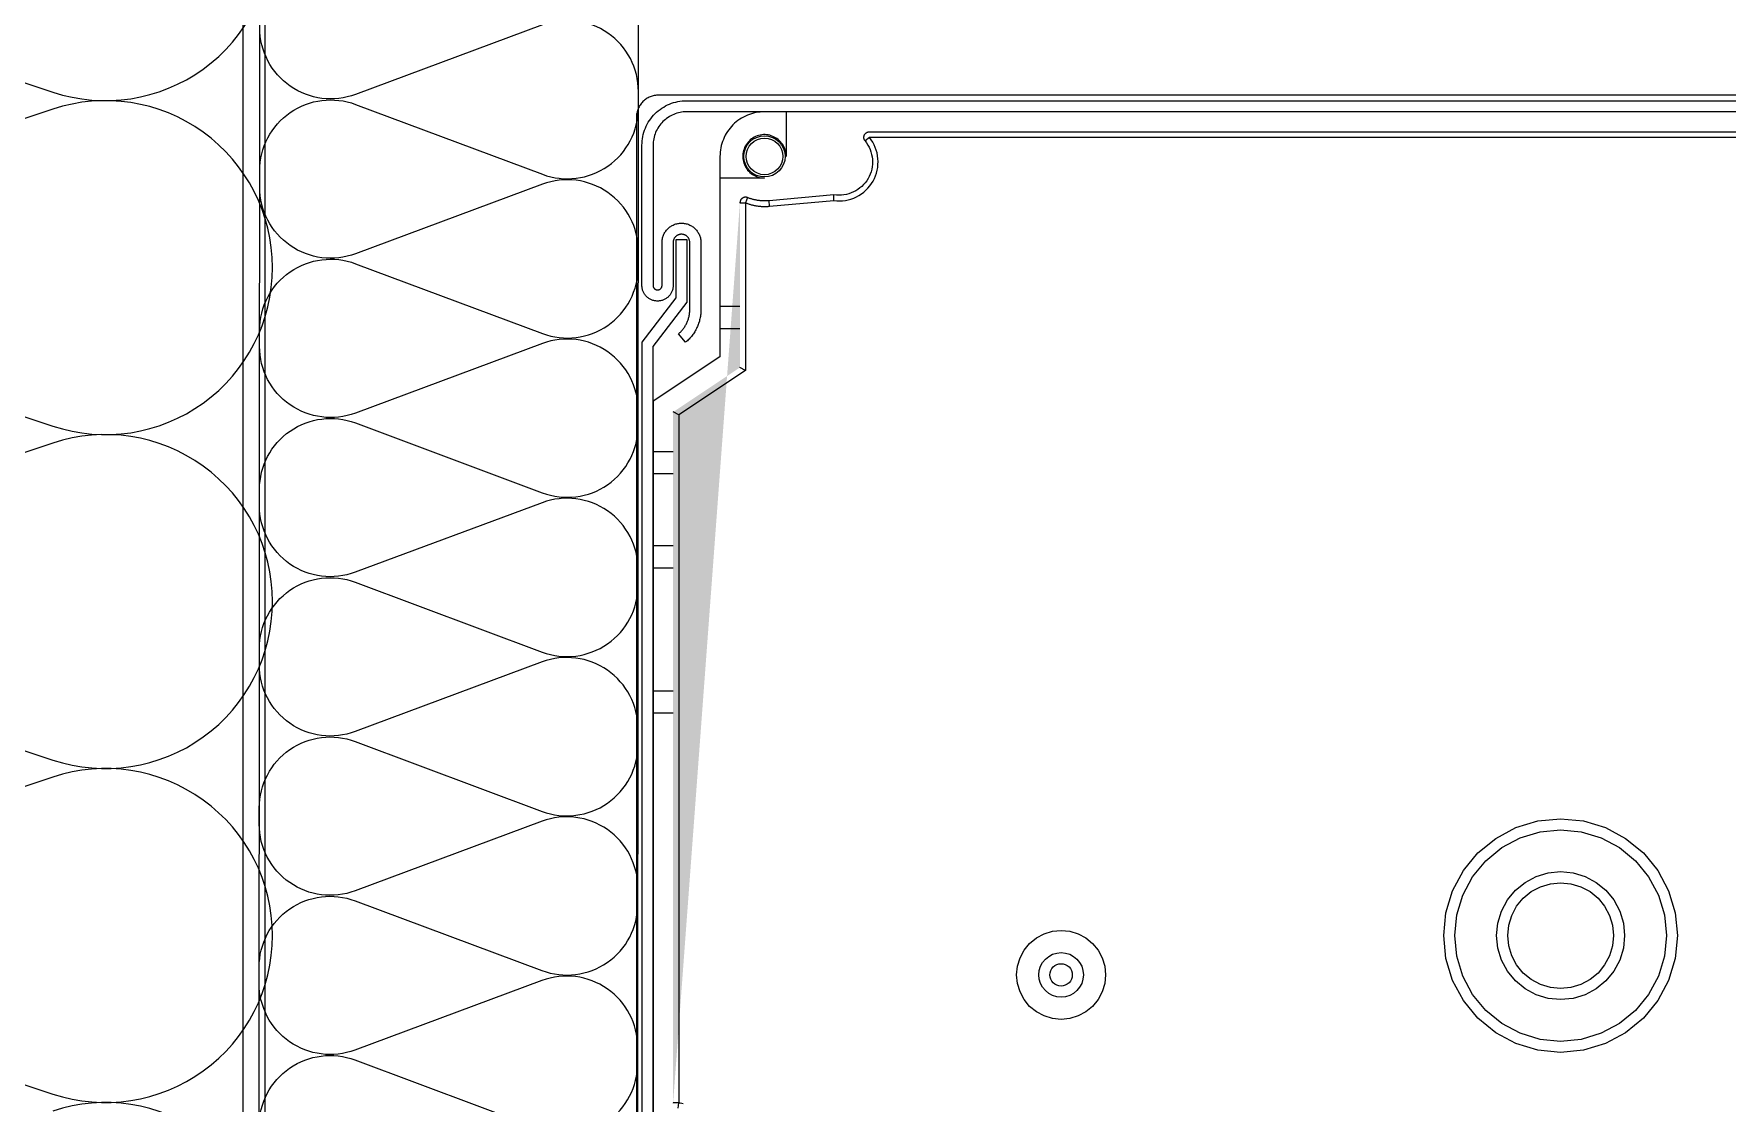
# Model space of a CAD drawing. Header units: metres. Extents: x 1838950 to 1842843, y 5171318 to 5174224.
# Drawn here: x 1841202.2746 to 1841202.4266, y 5171404.817 to 5171404.913 of the extents above; entities that cross this region are included whole.
import ezdxf

# ---------------------------------------------------------------- set-up
doc = ezdxf.new("R2010")
doc.units = ezdxf.units.M
doc.header["$LTSCALE"] = 0.0254
doc.header["$PDMODE"] = 1
doc.header["$PDSIZE"] = -2
doc.layers.get('0').update_dxf_attribs({"lineweight": 18})
doc.layers.get('DEFPOINTS').update_dxf_attribs({"lineweight": 18})
doc.layers.add('00 CHAZAL Coupe A.5', color=7, linetype='Continuous', lineweight=18)
doc.layers.add('00 CHAZAL INVISIBLE ARCHI', color=7, linetype='Continuous', lineweight=5)
doc.styles.add('Arial', font='arial.ttf')
doc.dimstyles.new('IS', dxfattribs={"dimtxt": 302.065972, "dimasz": 9.92187e-05, "dimexe": 2e-07, "dimexo": 1e-06, "dimgap": 3e-07, "dimtad": 1, "dimzin": 3, "dimtxsty": 'Arial', "dimblk": 'DOT', "dimblk1": 'DOT', "dimblk2": 'DOT', "dimcen": 0, "dimdle": 1e-06, "dimazin": 0, "dimtfac": 1, "dimtix": 1, "dimtmove": 0, "dimatfit": 0, "dimldrblk": 'DOT', "dimfxl": 1e-06, "dimfxlon": 1, "dimfrac": 2, "dimtolj": 1, "dimtzin": 3, "dimarcsym": 0})

# ---------------------------------------------------------------- blocks, each defined once
blk = doc.blocks.new('Groupe-1778-1')
at = {"layer": '00 CHAZAL Coupe A.5', "color": 7, "linetype": 'Continuous', "lineweight": 5}
for p, q in [((1841202.34063, 5171404.89755), (1841202.34059, 5171404.89805)), ((1841202.33798, 5171404.88853), (1841202.33618, 5171404.88853)), ((1841202.33798, 5171404.88653), (1841202.33618, 5171404.88653)), ((1841202.33848, 5171404.8828), (1841202.33798, 5171404.88307)), ((1841202.33248, 5171404.8788), (1841202.33198, 5171404.87907)), ((1841202.33018, 5171404.87553), (1841202.33198, 5171404.87553)), ((1841202.33018, 5171404.87353), (1841202.33198, 5171404.87353)), ((1841202.33198, 5171404.86703), (1841202.33018, 5171404.86703)), ((1841202.33198, 5171404.86503), (1841202.33018, 5171404.86503)), ((1841202.33018, 5171404.85403), (1841202.33198, 5171404.85403)), ((1841202.33018, 5171404.85203), (1841202.33198, 5171404.85203))]:
    blk.add_line(p, q, dxfattribs=at)
at = {"layer": '00 CHAZAL Coupe A.5', "color": 7, "linetype": 'Continuous', "lineweight": 5, "flags": 128}
for points in [[(1841202.29533, 5171404.74403), (1841202.29533, 5171405.00153), (1841202.29333, 5171405.00153), (1841202.29333, 5171404.74403)], [(1841202.49268, 5171404.90753), (1841202.33068, 5171404.90753), (1841202.33058, 5171404.90753), (1841202.33049, 5171404.90752), (1841202.33039, 5171404.90751), (1841202.33029, 5171404.90749), (1841202.3302, 5171404.90747), (1841202.3301, 5171404.90745), (1841202.33001, 5171404.90742), (1841202.32992, 5171404.90738), (1841202.32983, 5171404.90734), (1841202.32974, 5171404.9073), (1841202.32965, 5171404.90725), (1841202.32957, 5171404.90719), (1841202.32949, 5171404.90714), (1841202.32941, 5171404.90708), (1841202.32934, 5171404.90701), (1841202.32927, 5171404.90695), (1841202.3292, 5171404.90688), (1841202.32914, 5171404.9068), (1841202.32908, 5171404.90672), (1841202.32902, 5171404.90664), (1841202.32897, 5171404.90656), (1841202.32892, 5171404.90647), (1841202.32887, 5171404.90639), (1841202.32883, 5171404.9063), (1841202.3288, 5171404.90621), (1841202.32877, 5171404.90611), (1841202.32874, 5171404.90602), (1841202.32872, 5171404.90592), (1841202.3287, 5171404.90583), (1841202.32869, 5171404.90573), (1841202.32868, 5171404.90563), (1841202.32868, 5171404.90553), (1841202.32868, 5171404.79113)], [(1841202.48318, 5171404.90603), (1841202.34018, 5171404.90603), (1841202.33999, 5171404.90603), (1841202.33979, 5171404.90601), (1841202.33959, 5171404.90599), (1841202.3394, 5171404.90596), (1841202.33921, 5171404.90591), (1841202.33902, 5171404.90586), (1841202.33883, 5171404.9058), (1841202.33865, 5171404.90573), (1841202.33847, 5171404.90565), (1841202.3383, 5171404.90556), (1841202.33813, 5171404.90546), (1841202.33796, 5171404.90536), (1841202.3378, 5171404.90524), (1841202.33764, 5171404.90512), (1841202.3375, 5171404.905), (1841202.33735, 5171404.90486), (1841202.33722, 5171404.90472), (1841202.33709, 5171404.90457), (1841202.33697, 5171404.90441), (1841202.33686, 5171404.90425), (1841202.33675, 5171404.90409), (1841202.33665, 5171404.90392), (1841202.33657, 5171404.90374), (1841202.33649, 5171404.90356), (1841202.33642, 5171404.90338), (1841202.33635, 5171404.90319), (1841202.3363, 5171404.903), (1841202.33626, 5171404.90281), (1841202.33623, 5171404.90262), (1841202.3362, 5171404.90242), (1841202.33619, 5171404.90223), (1841202.33618, 5171404.90203), (1841202.33618, 5171404.88403), (1841202.33018, 5171404.88003), (1841202.33018, 5171404.7952)], [(1841202.49018, 5171404.90603), (1841202.33318, 5171404.90603), (1841202.33303, 5171404.90603), (1841202.33289, 5171404.90602), (1841202.33274, 5171404.906), (1841202.3326, 5171404.90597), (1841202.33245, 5171404.90594), (1841202.33231, 5171404.9059), (1841202.33217, 5171404.90586), (1841202.33203, 5171404.9058), (1841202.3319, 5171404.90574), (1841202.33177, 5171404.90568), (1841202.33164, 5171404.90561), (1841202.33152, 5171404.90553), (1841202.33139, 5171404.90544), (1841202.33128, 5171404.90535), (1841202.33117, 5171404.90525), (1841202.33106, 5171404.90515), (1841202.33096, 5171404.90505), (1841202.33086, 5171404.90494), (1841202.33077, 5171404.90482), (1841202.33069, 5171404.9047), (1841202.33061, 5171404.90457), (1841202.33054, 5171404.90445), (1841202.33047, 5171404.90431), (1841202.33041, 5171404.90418), (1841202.33036, 5171404.90404), (1841202.33031, 5171404.9039), (1841202.33027, 5171404.90376), (1841202.33024, 5171404.90362), (1841202.33021, 5171404.90347), (1841202.3302, 5171404.90333), (1841202.33019, 5171404.90318), (1841202.33018, 5171404.90303), (1841202.33018, 5171404.89043), (1841202.33018, 5171404.89041), (1841202.33018, 5171404.89039), (1841202.33019, 5171404.89037), (1841202.33019, 5171404.89035), (1841202.33019, 5171404.89033), (1841202.3302, 5171404.89031), (1841202.3302, 5171404.8903), (1841202.33021, 5171404.89028), (1841202.33022, 5171404.89026), (1841202.33023, 5171404.89024), (1841202.33024, 5171404.89023), (1841202.33025, 5171404.89021), (1841202.33026, 5171404.89019), (1841202.33027, 5171404.89018), (1841202.33028, 5171404.89016), (1841202.3303, 5171404.89015), (1841202.33031, 5171404.89014), (1841202.33033, 5171404.89012), (1841202.33034, 5171404.89011), (1841202.33036, 5171404.8901), (1841202.33038, 5171404.89009), (1841202.33039, 5171404.89008), (1841202.33041, 5171404.89007), (1841202.33043, 5171404.89006), (1841202.33045, 5171404.89006), (1841202.33046, 5171404.89005), (1841202.33048, 5171404.89004), (1841202.3305, 5171404.89004), (1841202.33052, 5171404.89004), (1841202.33054, 5171404.89003), (1841202.33056, 5171404.89003), (1841202.33058, 5171404.89003), (1841202.3306, 5171404.89003), (1841202.33062, 5171404.89003), (1841202.33064, 5171404.89004), (1841202.33066, 5171404.89004), (1841202.33068, 5171404.89004), (1841202.3307, 5171404.89005), (1841202.33071, 5171404.89006), (1841202.33073, 5171404.89006), (1841202.33075, 5171404.89007), (1841202.33077, 5171404.89008), (1841202.33078, 5171404.89009), (1841202.3308, 5171404.8901), (1841202.33082, 5171404.89011), (1841202.33083, 5171404.89012), (1841202.33085, 5171404.89014), (1841202.33086, 5171404.89015), (1841202.33087, 5171404.89016), (1841202.33089, 5171404.89018), (1841202.3309, 5171404.89019), (1841202.33091, 5171404.89021), (1841202.33092, 5171404.89023), (1841202.33093, 5171404.89024), (1841202.33094, 5171404.89026), (1841202.33095, 5171404.89028), (1841202.33095, 5171404.8903), (1841202.33096, 5171404.89031), (1841202.33097, 5171404.89033), (1841202.33097, 5171404.89035), (1841202.33097, 5171404.89037), (1841202.33098, 5171404.89039), (1841202.33098, 5171404.89041), (1841202.33098, 5171404.89043), (1841202.33098, 5171404.89428), (1841202.33098, 5171404.89437), (1841202.33099, 5171404.89445), (1841202.331, 5171404.89454), (1841202.33101, 5171404.89462), (1841202.33103, 5171404.89471), (1841202.33105, 5171404.89479), (1841202.33108, 5171404.89487), (1841202.33111, 5171404.89495), (1841202.33115, 5171404.89503), (1841202.33118, 5171404.89511), (1841202.33123, 5171404.89518), (1841202.33127, 5171404.89525), (1841202.33132, 5171404.89532), (1841202.33138, 5171404.89539), (1841202.33143, 5171404.89546), (1841202.33149, 5171404.89552), (1841202.33155, 5171404.89558), (1841202.33162, 5171404.89563), (1841202.33169, 5171404.89569), (1841202.33176, 5171404.89574), (1841202.33183, 5171404.89578), (1841202.3319, 5171404.89583), (1841202.33198, 5171404.89586), (1841202.33206, 5171404.8959), (1841202.33214, 5171404.89593), (1841202.33222, 5171404.89596), (1841202.3323, 5171404.89598), (1841202.33239, 5171404.896), (1841202.33247, 5171404.89601), (1841202.33256, 5171404.89602), (1841202.33264, 5171404.89603), (1841202.33273, 5171404.89603), (1841202.33281, 5171404.89603), (1841202.3329, 5171404.89602), (1841202.33298, 5171404.89601), (1841202.33307, 5171404.896), (1841202.33315, 5171404.89598), (1841202.33324, 5171404.89596), (1841202.33332, 5171404.89593), (1841202.3334, 5171404.8959), (1841202.33348, 5171404.89586), (1841202.33355, 5171404.89583), (1841202.33363, 5171404.89578), (1841202.3337, 5171404.89574), (1841202.33377, 5171404.89569), (1841202.33384, 5171404.89563), (1841202.3339, 5171404.89558), (1841202.33397, 5171404.89552), (1841202.33402, 5171404.89546), (1841202.33408, 5171404.89539), (1841202.33413, 5171404.89532), (1841202.33418, 5171404.89525), (1841202.33423, 5171404.89518), (1841202.33427, 5171404.89511), (1841202.33431, 5171404.89503), (1841202.33434, 5171404.89495), (1841202.33438, 5171404.89487), (1841202.3344, 5171404.89479), (1841202.33443, 5171404.89471), (1841202.33444, 5171404.89462), (1841202.33446, 5171404.89454), (1841202.33447, 5171404.89445), (1841202.33448, 5171404.89437), (1841202.33448, 5171404.89428), (1841202.33448, 5171404.88828), (1841202.33448, 5171404.88818), (1841202.33447, 5171404.88807), (1841202.33447, 5171404.88797), (1841202.33446, 5171404.88786), (1841202.33444, 5171404.88776), (1841202.33443, 5171404.88765), (1841202.33441, 5171404.88755), (1841202.33439, 5171404.88745), (1841202.33436, 5171404.88734), (1841202.33434, 5171404.88724), (1841202.33431, 5171404.88714), (1841202.33427, 5171404.88704), (1841202.33424, 5171404.88694), (1841202.3342, 5171404.88684), (1841202.33416, 5171404.88675), (1841202.33412, 5171404.88665), (1841202.33407, 5171404.88656), (1841202.33402, 5171404.88646), (1841202.33397, 5171404.88637), (1841202.33392, 5171404.88628), (1841202.33386, 5171404.88619), (1841202.33381, 5171404.8861), (1841202.33374, 5171404.88602), (1841202.33368, 5171404.88593), (1841202.33362, 5171404.88585), (1841202.33355, 5171404.88577), (1841202.33348, 5171404.88569), (1841202.33341, 5171404.88561), (1841202.33333, 5171404.88554), (1841202.33326, 5171404.88547), (1841202.33318, 5171404.8854), (1841202.3331, 5171404.88533), (1841202.33246, 5171404.88609), (1841202.33252, 5171404.88614), (1841202.33257, 5171404.8862), (1841202.33263, 5171404.88625), (1841202.33269, 5171404.88631), (1841202.33274, 5171404.88636), (1841202.33279, 5171404.88642), (1841202.33284, 5171404.88648), (1841202.33289, 5171404.88654), (1841202.33293, 5171404.8866), (1841202.33298, 5171404.88667), (1841202.33302, 5171404.88673), (1841202.33306, 5171404.8868), (1841202.3331, 5171404.88687), (1841202.33314, 5171404.88693), (1841202.33318, 5171404.887), (1841202.33321, 5171404.88707), (1841202.33324, 5171404.88715), (1841202.33327, 5171404.88722), (1841202.3333, 5171404.88729), (1841202.33333, 5171404.88736), (1841202.33335, 5171404.88744), (1841202.33337, 5171404.88751), (1841202.33339, 5171404.88759), (1841202.33341, 5171404.88766), (1841202.33343, 5171404.88774), (1841202.33344, 5171404.88782), (1841202.33345, 5171404.88789), (1841202.33346, 5171404.88797), (1841202.33347, 5171404.88805), (1841202.33347, 5171404.88813), (1841202.33348, 5171404.8882), (1841202.33348, 5171404.88828), (1841202.33348, 5171404.89428), (1841202.33348, 5171404.89432), (1841202.33347, 5171404.89436), (1841202.33347, 5171404.89439), (1841202.33346, 5171404.89443), (1841202.33346, 5171404.89446), (1841202.33345, 5171404.8945), (1841202.33343, 5171404.89453), (1841202.33342, 5171404.89457), (1841202.33341, 5171404.8946), (1841202.33339, 5171404.89464), (1841202.33337, 5171404.89467), (1841202.33335, 5171404.8947), (1841202.33333, 5171404.89473), (1841202.33331, 5171404.89476), (1841202.33328, 5171404.89479), (1841202.33326, 5171404.89481), (1841202.33323, 5171404.89484), (1841202.3332, 5171404.89486), (1841202.33317, 5171404.89488), (1841202.33314, 5171404.89491), (1841202.33311, 5171404.89493), (1841202.33308, 5171404.89494), (1841202.33305, 5171404.89496), (1841202.33302, 5171404.89497), (1841202.33298, 5171404.89499), (1841202.33295, 5171404.895), (1841202.33291, 5171404.89501), (1841202.33287, 5171404.89502), (1841202.33284, 5171404.89502), (1841202.3328, 5171404.89503), (1841202.33276, 5171404.89503), (1841202.33273, 5171404.89503), (1841202.33269, 5171404.89503), (1841202.33265, 5171404.89503), (1841202.33262, 5171404.89502), (1841202.33258, 5171404.89502), (1841202.33255, 5171404.89501), (1841202.33251, 5171404.895), (1841202.33248, 5171404.89499), (1841202.33244, 5171404.89497), (1841202.33241, 5171404.89496), (1841202.33237, 5171404.89494), (1841202.33234, 5171404.89493), (1841202.33231, 5171404.89491), (1841202.33228, 5171404.89488), (1841202.33225, 5171404.89486), (1841202.33222, 5171404.89484), (1841202.3322, 5171404.89481), (1841202.33217, 5171404.89479), (1841202.33215, 5171404.89476), (1841202.33213, 5171404.89473), (1841202.3321, 5171404.8947), (1841202.33208, 5171404.89467), (1841202.33207, 5171404.89464), (1841202.33205, 5171404.8946), (1841202.33204, 5171404.89457), (1841202.33202, 5171404.89453), (1841202.33201, 5171404.8945), (1841202.332, 5171404.89446), (1841202.33199, 5171404.89443), (1841202.33199, 5171404.89439), (1841202.33198, 5171404.89436), (1841202.33198, 5171404.89432), (1841202.33198, 5171404.89428), (1841202.33198, 5171404.89043), (1841202.33198, 5171404.89036), (1841202.33197, 5171404.89029), (1841202.33196, 5171404.89022), (1841202.33195, 5171404.89016), (1841202.33194, 5171404.89009), (1841202.33192, 5171404.89002), (1841202.3319, 5171404.88996), (1841202.33187, 5171404.8899), (1841202.33184, 5171404.88983), (1841202.33181, 5171404.88977), (1841202.33178, 5171404.88971), (1841202.33174, 5171404.88965), (1841202.3317, 5171404.8896), (1841202.33166, 5171404.88954), (1841202.33162, 5171404.88949), (1841202.33157, 5171404.88944), (1841202.33152, 5171404.88939), (1841202.33147, 5171404.88935), (1841202.33141, 5171404.88931), (1841202.33136, 5171404.88927), (1841202.3313, 5171404.88923), (1841202.33124, 5171404.8892), (1841202.33118, 5171404.88917), (1841202.33111, 5171404.88914), (1841202.33105, 5171404.88911), (1841202.33099, 5171404.88909), (1841202.33092, 5171404.88907), (1841202.33085, 5171404.88906), (1841202.33079, 5171404.88905), (1841202.33072, 5171404.88904), (1841202.33065, 5171404.88903), (1841202.33058, 5171404.88903), (1841202.33051, 5171404.88903), (1841202.33044, 5171404.88904), (1841202.33037, 5171404.88905), (1841202.33031, 5171404.88906), (1841202.33024, 5171404.88907), (1841202.33017, 5171404.88909), (1841202.33011, 5171404.88911), (1841202.33004, 5171404.88914), (1841202.32998, 5171404.88917), (1841202.32992, 5171404.8892), (1841202.32986, 5171404.88923), (1841202.3298, 5171404.88927), (1841202.32975, 5171404.88931), (1841202.32969, 5171404.88935), (1841202.32964, 5171404.88939), (1841202.32959, 5171404.88944), (1841202.32954, 5171404.88949), (1841202.3295, 5171404.88954), (1841202.32946, 5171404.8896), (1841202.32942, 5171404.88965), (1841202.32938, 5171404.88971), (1841202.32935, 5171404.88977), (1841202.32932, 5171404.88983), (1841202.32929, 5171404.8899), (1841202.32926, 5171404.88996), (1841202.32924, 5171404.89002), (1841202.32922, 5171404.89009), (1841202.32921, 5171404.89016), (1841202.3292, 5171404.89022), (1841202.32919, 5171404.89029), (1841202.32918, 5171404.89036), (1841202.32918, 5171404.89043), (1841202.32918, 5171404.90303), (1841202.32919, 5171404.90323), (1841202.3292, 5171404.90342), (1841202.32923, 5171404.90362), (1841202.32926, 5171404.90381), (1841202.3293, 5171404.904), (1841202.32935, 5171404.90419), (1841202.32942, 5171404.90438), (1841202.32949, 5171404.90456), (1841202.32957, 5171404.90474), (1841202.32965, 5171404.90492), (1841202.32975, 5171404.90509), (1841202.32986, 5171404.90525), (1841202.32997, 5171404.90541), (1841202.33009, 5171404.90557), (1841202.33022, 5171404.90572), (1841202.33035, 5171404.90586), (1841202.3305, 5171404.906), (1841202.33064, 5171404.90612), (1841202.3308, 5171404.90624), (1841202.33096, 5171404.90636), (1841202.33113, 5171404.90646), (1841202.3313, 5171404.90656), (1841202.33147, 5171404.90665), (1841202.33165, 5171404.90673), (1841202.33183, 5171404.9068), (1841202.33202, 5171404.90686), (1841202.33221, 5171404.90691), (1841202.3324, 5171404.90696), (1841202.33259, 5171404.90699), (1841202.33279, 5171404.90701), (1841202.33299, 5171404.90703), (1841202.33318, 5171404.90703), (1841202.49018, 5171404.90703)], [(1841202.34213, 5171404.90603), (1841202.34213, 5171404.90203), (1841202.34213, 5171404.90218), (1841202.34211, 5171404.90232), (1841202.34208, 5171404.90246), (1841202.34205, 5171404.9026), (1841202.342, 5171404.90273), (1841202.34194, 5171404.90287), (1841202.34188, 5171404.90299), (1841202.3418, 5171404.90312), (1841202.34172, 5171404.90323), (1841202.34163, 5171404.90334), (1841202.34153, 5171404.90344), (1841202.34142, 5171404.90354), (1841202.3413, 5171404.90363), (1841202.34118, 5171404.9037), (1841202.34106, 5171404.90377), (1841202.34093, 5171404.90383), (1841202.34079, 5171404.90388), (1841202.34066, 5171404.90392), (1841202.34052, 5171404.90395), (1841202.34037, 5171404.90397), (1841202.34023, 5171404.90398), (1841202.34009, 5171404.90398), (1841202.33994, 5171404.90397), (1841202.3398, 5171404.90394), (1841202.33966, 5171404.90391), (1841202.33952, 5171404.90387), (1841202.33939, 5171404.90381), (1841202.33926, 5171404.90375), (1841202.33914, 5171404.90368), (1841202.33902, 5171404.9036), (1841202.33891, 5171404.90351), (1841202.3388, 5171404.90341), (1841202.33871, 5171404.90331), (1841202.33862, 5171404.90319), (1841202.33853, 5171404.90308), (1841202.33846, 5171404.90295), (1841202.3384, 5171404.90282), (1841202.33835, 5171404.90269), (1841202.3383, 5171404.90255), (1841202.33827, 5171404.90241), (1841202.33825, 5171404.90227), (1841202.33823, 5171404.90213), (1841202.33823, 5171404.90198), (1841202.33824, 5171404.90184), (1841202.33826, 5171404.9017), (1841202.33829, 5171404.90156), (1841202.33833, 5171404.90142), (1841202.33838, 5171404.90129), (1841202.33844, 5171404.90116), (1841202.33851, 5171404.90103), (1841202.33859, 5171404.90091), (1841202.33867, 5171404.90079), (1841202.33877, 5171404.90069), (1841202.33887, 5171404.90059), (1841202.33898, 5171404.90049), (1841202.3391, 5171404.90041), (1841202.33922, 5171404.90034), (1841202.33935, 5171404.90027), (1841202.33948, 5171404.90021), (1841202.33962, 5171404.90017), (1841202.33975, 5171404.90013), (1841202.3399, 5171404.9001), (1841202.34004, 5171404.90009), (1841202.34018, 5171404.90008), (1841202.33618, 5171404.90008)], [(1841202.34203, 5171404.90203), (1841202.342, 5171404.90167), (1841202.34189, 5171404.90132), (1841202.34172, 5171404.901), (1841202.34149, 5171404.90072), (1841202.34121, 5171404.90049), (1841202.34089, 5171404.90032), (1841202.34054, 5171404.90022), (1841202.34018, 5171404.90018), (1841202.33982, 5171404.90022), (1841202.33947, 5171404.90032), (1841202.33915, 5171404.90049), (1841202.33887, 5171404.90072), (1841202.33864, 5171404.901), (1841202.33847, 5171404.90132), (1841202.33837, 5171404.90167), (1841202.33833, 5171404.90203), (1841202.33837, 5171404.90239), (1841202.33847, 5171404.90274), (1841202.33864, 5171404.90306), (1841202.33887, 5171404.90334), (1841202.33915, 5171404.90357), (1841202.33947, 5171404.90374), (1841202.33982, 5171404.90385), (1841202.34018, 5171404.90388), (1841202.34054, 5171404.90385), (1841202.34089, 5171404.90374), (1841202.34121, 5171404.90357), (1841202.34149, 5171404.90334), (1841202.34172, 5171404.90306), (1841202.34189, 5171404.90274), (1841202.342, 5171404.90239), (1841202.34203, 5171404.90203)], [(1841202.45996, 5171404.90373), (1841202.3496, 5171404.90373), (1841202.34921, 5171404.90342), (1841202.34919, 5171404.90345), (1841202.34917, 5171404.90348), (1841202.34916, 5171404.90351), (1841202.34914, 5171404.90354), (1841202.34913, 5171404.90357), (1841202.34912, 5171404.9036), (1841202.34911, 5171404.90364), (1841202.34911, 5171404.90367), (1841202.3491, 5171404.90371), (1841202.3491, 5171404.90374), (1841202.34911, 5171404.90378), (1841202.34911, 5171404.90381), (1841202.34912, 5171404.90385), (1841202.34913, 5171404.90388), (1841202.34914, 5171404.90392), (1841202.34915, 5171404.90395), (1841202.34917, 5171404.90398), (1841202.34919, 5171404.90401), (1841202.34921, 5171404.90404), (1841202.34923, 5171404.90406), (1841202.34925, 5171404.90409), (1841202.34928, 5171404.90411), (1841202.34931, 5171404.90414), (1841202.34934, 5171404.90415), (1841202.34937, 5171404.90417), (1841202.3494, 5171404.90419), (1841202.34943, 5171404.9042), (1841202.34947, 5171404.90421), (1841202.3495, 5171404.90422), (1841202.34953, 5171404.90423), (1841202.34957, 5171404.90423), (1841202.3496, 5171404.90423), (1841202.45996, 5171404.90423)], [(1841202.34921, 5171404.90342), (1841202.34935, 5171404.90324), (1841202.34947, 5171404.90305), (1841202.34958, 5171404.90285), (1841202.34967, 5171404.90264), (1841202.34974, 5171404.90243), (1841202.3498, 5171404.90221), (1841202.34985, 5171404.90199), (1841202.34987, 5171404.90177), (1841202.34988, 5171404.90154), (1841202.34987, 5171404.90132), (1841202.34985, 5171404.90109), (1841202.34981, 5171404.90087), (1841202.34975, 5171404.90065), (1841202.34968, 5171404.90044), (1841202.34959, 5171404.90023), (1841202.34948, 5171404.90003), (1841202.34936, 5171404.89984), (1841202.34923, 5171404.89966), (1841202.34908, 5171404.89949), (1841202.34892, 5171404.89933), (1841202.34875, 5171404.89919), (1841202.34857, 5171404.89905), (1841202.34838, 5171404.89893), (1841202.34818, 5171404.89883), (1841202.34797, 5171404.89874), (1841202.34776, 5171404.89866), (1841202.34754, 5171404.89861), (1841202.34732, 5171404.89856), (1841202.3471, 5171404.89854), (1841202.34687, 5171404.89853), (1841202.34665, 5171404.89854), (1841202.34642, 5171404.89857), (1841202.34059, 5171404.89805), (1841202.34052, 5171404.89805), (1841202.34046, 5171404.89804), (1841202.3404, 5171404.89804), (1841202.34034, 5171404.89804), (1841202.34028, 5171404.89803), (1841202.34022, 5171404.89803), (1841202.34016, 5171404.89803), (1841202.3401, 5171404.89803), (1841202.34004, 5171404.89803), (1841202.33998, 5171404.89804), (1841202.33991, 5171404.89804), (1841202.33985, 5171404.89805), (1841202.33979, 5171404.89805), (1841202.33973, 5171404.89806), (1841202.33967, 5171404.89806), (1841202.33961, 5171404.89807), (1841202.33955, 5171404.89808), (1841202.33949, 5171404.89809), (1841202.33943, 5171404.8981), (1841202.33937, 5171404.89812), (1841202.33931, 5171404.89813), (1841202.33925, 5171404.89814), (1841202.33919, 5171404.89816), (1841202.33913, 5171404.89817), (1841202.33907, 5171404.89819), (1841202.33902, 5171404.89821), (1841202.33896, 5171404.89822), (1841202.3389, 5171404.89824), (1841202.33884, 5171404.89826), (1841202.33878, 5171404.89828), (1841202.33873, 5171404.89831), (1841202.33867, 5171404.89833), (1841202.33864, 5171404.89834), (1841202.33861, 5171404.89835), (1841202.33858, 5171404.89836), (1841202.33855, 5171404.89836), (1841202.33852, 5171404.89836), (1841202.33849, 5171404.89837), (1841202.33846, 5171404.89837), (1841202.33843, 5171404.89836), (1841202.3384, 5171404.89836), (1841202.33837, 5171404.89835), (1841202.33834, 5171404.89835), (1841202.33831, 5171404.89834), (1841202.33828, 5171404.89832), (1841202.33826, 5171404.89831), (1841202.33823, 5171404.8983), (1841202.3382, 5171404.89828), (1841202.33818, 5171404.89826), (1841202.33815, 5171404.89824), (1841202.33813, 5171404.89822), (1841202.33811, 5171404.8982), (1841202.33809, 5171404.89818), (1841202.33807, 5171404.89815), (1841202.33806, 5171404.89813), (1841202.33804, 5171404.8981), (1841202.33803, 5171404.89807), (1841202.33802, 5171404.89804), (1841202.338, 5171404.89802), (1841202.338, 5171404.89799), (1841202.33799, 5171404.89796), (1841202.33799, 5171404.89793), (1841202.33798, 5171404.8979), (1841202.33798, 5171404.89787), (1841202.33848, 5171404.89787), (1841202.33848, 5171404.8828), (1841202.33248, 5171404.8788), (1841202.33248, 5171404.81702), (1841202.33198, 5171404.81702), (1841202.33198, 5171404.817), (1841202.33198, 5171404.81698)], [(1841202.33244, 5171404.81652), (1841202.33248, 5171404.81702), (1841202.33262, 5171404.81701), (1841202.33276, 5171404.81699), (1841202.33289, 5171404.81696)], [(1841202.34183, 5171404.90203), (1841202.3418, 5171404.90171), (1841202.34171, 5171404.9014), (1841202.34155, 5171404.90112), (1841202.34135, 5171404.90087), (1841202.3411, 5171404.90066), (1841202.34081, 5171404.90051), (1841202.3405, 5171404.90041), (1841202.34018, 5171404.90038), (1841202.33986, 5171404.90041), (1841202.33955, 5171404.90051), (1841202.33927, 5171404.90066), (1841202.33901, 5171404.90087), (1841202.33881, 5171404.90112), (1841202.33866, 5171404.9014), (1841202.33856, 5171404.90171), (1841202.33853, 5171404.90203), (1841202.33856, 5171404.90235), (1841202.33866, 5171404.90266), (1841202.33881, 5171404.90295), (1841202.33901, 5171404.9032), (1841202.33927, 5171404.9034), (1841202.33955, 5171404.90356), (1841202.33986, 5171404.90365), (1841202.34018, 5171404.90368), (1841202.3405, 5171404.90365), (1841202.34081, 5171404.90356), (1841202.3411, 5171404.9034), (1841202.34135, 5171404.9032), (1841202.34155, 5171404.90295), (1841202.34171, 5171404.90266), (1841202.3418, 5171404.90235), (1841202.34183, 5171404.90203)], [(1841202.34064, 5171404.89755), (1841202.34641, 5171404.89806), (1841202.34667, 5171404.89804), (1841202.34693, 5171404.89803), (1841202.34719, 5171404.89805), (1841202.34745, 5171404.89808), (1841202.3477, 5171404.89813), (1841202.34795, 5171404.8982), (1841202.3482, 5171404.89829), (1841202.34844, 5171404.8984), (1841202.34867, 5171404.89852), (1841202.34889, 5171404.89866), (1841202.34909, 5171404.89882), (1841202.34929, 5171404.89899), (1841202.34947, 5171404.89918), (1841202.34964, 5171404.89938), (1841202.34979, 5171404.89959), (1841202.34993, 5171404.89981), (1841202.35005, 5171404.90004), (1841202.35015, 5171404.90028), (1841202.35024, 5171404.90053), (1841202.3503, 5171404.90078), (1841202.35035, 5171404.90104), (1841202.35037, 5171404.9013), (1841202.35038, 5171404.90156), (1841202.35037, 5171404.90182), (1841202.35034, 5171404.90208), (1841202.35029, 5171404.90234), (1841202.35022, 5171404.90259), (1841202.35013, 5171404.90283), (1841202.35002, 5171404.90307), (1841202.3499, 5171404.9033), (1841202.34976, 5171404.90352), (1841202.3496, 5171404.90373)], [(1841202.33867, 5171404.89833), (1841202.33848, 5171404.89787), (1841202.33855, 5171404.89784), (1841202.33861, 5171404.89782), (1841202.33867, 5171404.89779), (1841202.33874, 5171404.89777), (1841202.3388, 5171404.89775), (1841202.33887, 5171404.89773), (1841202.33894, 5171404.89771), (1841202.339, 5171404.89769), (1841202.33907, 5171404.89767), (1841202.33914, 5171404.89766), (1841202.3392, 5171404.89764), (1841202.33927, 5171404.89763), (1841202.33934, 5171404.89761), (1841202.3394, 5171404.8976), (1841202.33947, 5171404.89759), (1841202.33954, 5171404.89758), (1841202.33961, 5171404.89757), (1841202.33968, 5171404.89756), (1841202.33974, 5171404.89755), (1841202.33981, 5171404.89755), (1841202.33988, 5171404.89754), (1841202.33995, 5171404.89754), (1841202.34002, 5171404.89753), (1841202.34009, 5171404.89753), (1841202.34016, 5171404.89753), (1841202.34022, 5171404.89753), (1841202.34029, 5171404.89753), (1841202.34036, 5171404.89754), (1841202.34043, 5171404.89754), (1841202.3405, 5171404.89754), (1841202.34057, 5171404.89755), (1841202.34064, 5171404.89755)], [(1841202.33018, 5171404.88495), (1841202.33323, 5171404.88894), (1841202.33323, 5171404.89454), (1841202.33223, 5171404.89454), (1841202.33223, 5171404.88932), (1841202.32918, 5171404.88533), (1841202.32918, 5171404.74403)], [(1841202.33018, 5171404.74403), (1841202.33018, 5171404.88495)], [(1841202.42218, 5171404.83203), (1841202.42198, 5171404.82998), (1841202.42138, 5171404.82801), (1841202.42041, 5171404.8262), (1841202.41911, 5171404.82461), (1841202.41752, 5171404.8233), (1841202.4157, 5171404.82233), (1841202.41373, 5171404.82173), (1841202.41168, 5171404.82153), (1841202.40963, 5171404.82173), (1841202.40766, 5171404.82233), (1841202.40585, 5171404.8233), (1841202.40426, 5171404.82461), (1841202.40295, 5171404.8262), (1841202.40198, 5171404.82801), (1841202.40138, 5171404.82998), (1841202.40118, 5171404.83203), (1841202.40138, 5171404.83408), (1841202.40198, 5171404.83605), (1841202.40295, 5171404.83787), (1841202.40426, 5171404.83946), (1841202.40585, 5171404.84076), (1841202.40766, 5171404.84173), (1841202.40963, 5171404.84233), (1841202.41168, 5171404.84253), (1841202.41373, 5171404.84233), (1841202.4157, 5171404.84173), (1841202.41752, 5171404.84076), (1841202.41911, 5171404.83946), (1841202.42041, 5171404.83787), (1841202.42138, 5171404.83605), (1841202.42198, 5171404.83408), (1841202.42218, 5171404.83203)], [(1841202.42118, 5171404.83203), (1841202.421, 5171404.83018), (1841202.42046, 5171404.8284), (1841202.41958, 5171404.82675), (1841202.4184, 5171404.82531), (1841202.41696, 5171404.82413), (1841202.41532, 5171404.82326), (1841202.41354, 5171404.82271), (1841202.41168, 5171404.82253), (1841202.40983, 5171404.82271), (1841202.40805, 5171404.82326), (1841202.4064, 5171404.82413), (1841202.40496, 5171404.82531), (1841202.40378, 5171404.82675), (1841202.4029, 5171404.8284), (1841202.40236, 5171404.83018), (1841202.40218, 5171404.83203), (1841202.40236, 5171404.83389), (1841202.4029, 5171404.83567), (1841202.40378, 5171404.83731), (1841202.40496, 5171404.83875), (1841202.4064, 5171404.83993), (1841202.40805, 5171404.84081), (1841202.40983, 5171404.84135), (1841202.41168, 5171404.84153), (1841202.41354, 5171404.84135), (1841202.41532, 5171404.84081), (1841202.41696, 5171404.83993), (1841202.4184, 5171404.83875), (1841202.41958, 5171404.83731), (1841202.42046, 5171404.83567), (1841202.421, 5171404.83389), (1841202.42118, 5171404.83203)], [(1841202.41743, 5171404.83203), (1841202.41732, 5171404.83091), (1841202.41699, 5171404.82983), (1841202.41646, 5171404.82884), (1841202.41575, 5171404.82797), (1841202.41488, 5171404.82725), (1841202.41388, 5171404.82672), (1841202.4128, 5171404.82639), (1841202.41168, 5171404.82628), (1841202.41056, 5171404.82639), (1841202.40948, 5171404.82672), (1841202.40849, 5171404.82725), (1841202.40762, 5171404.82797), (1841202.4069, 5171404.82884), (1841202.40637, 5171404.82983), (1841202.40604, 5171404.83091), (1841202.40593, 5171404.83203), (1841202.40604, 5171404.83315), (1841202.40637, 5171404.83423), (1841202.4069, 5171404.83523), (1841202.40762, 5171404.8361), (1841202.40849, 5171404.83681), (1841202.40948, 5171404.83734), (1841202.41056, 5171404.83767), (1841202.41168, 5171404.83778), (1841202.4128, 5171404.83767), (1841202.41388, 5171404.83734), (1841202.41488, 5171404.83681), (1841202.41575, 5171404.8361), (1841202.41646, 5171404.83523), (1841202.41699, 5171404.83423), (1841202.41732, 5171404.83315), (1841202.41743, 5171404.83203)], [(1841202.41643, 5171404.83203), (1841202.41634, 5171404.83111), (1841202.41607, 5171404.83021), (1841202.41563, 5171404.82939), (1841202.41504, 5171404.82867), (1841202.41432, 5171404.82808), (1841202.4135, 5171404.82764), (1841202.41261, 5171404.82737), (1841202.41168, 5171404.82728), (1841202.41076, 5171404.82737), (1841202.40986, 5171404.82764), (1841202.40904, 5171404.82808), (1841202.40832, 5171404.82867), (1841202.40773, 5171404.82939), (1841202.40729, 5171404.83021), (1841202.40702, 5171404.83111), (1841202.40693, 5171404.83203), (1841202.40702, 5171404.83296), (1841202.40729, 5171404.83385), (1841202.40773, 5171404.83467), (1841202.40832, 5171404.83539), (1841202.40904, 5171404.83598), (1841202.40986, 5171404.83642), (1841202.41076, 5171404.83669), (1841202.41168, 5171404.83678), (1841202.41261, 5171404.83669), (1841202.4135, 5171404.83642), (1841202.41432, 5171404.83598), (1841202.41504, 5171404.83539), (1841202.41563, 5171404.83467), (1841202.41607, 5171404.83385), (1841202.41634, 5171404.83296), (1841202.41643, 5171404.83203)], [(1841202.37082, 5171404.8285), (1841202.37074, 5171404.82772), (1841202.37052, 5171404.82697), (1841202.37015, 5171404.82628), (1841202.36965, 5171404.82567), (1841202.36904, 5171404.82518), (1841202.36835, 5171404.82481), (1841202.3676, 5171404.82458), (1841202.36682, 5171404.8245), (1841202.36604, 5171404.82458), (1841202.36529, 5171404.82481), (1841202.3646, 5171404.82518), (1841202.36399, 5171404.82567), (1841202.3635, 5171404.82628), (1841202.36313, 5171404.82697), (1841202.3629, 5171404.82772), (1841202.36282, 5171404.8285), (1841202.3629, 5171404.82928), (1841202.36313, 5171404.83003), (1841202.3635, 5171404.83072), (1841202.36399, 5171404.83133), (1841202.3646, 5171404.83183), (1841202.36529, 5171404.8322), (1841202.36604, 5171404.83243), (1841202.36682, 5171404.8325), (1841202.3676, 5171404.83243), (1841202.36835, 5171404.8322), (1841202.36904, 5171404.83183), (1841202.36965, 5171404.83133), (1841202.37015, 5171404.83072), (1841202.37052, 5171404.83003), (1841202.37074, 5171404.82928), (1841202.37082, 5171404.8285)], [(1841202.36882, 5171404.8285), (1841202.36878, 5171404.82811), (1841202.36867, 5171404.82774), (1841202.36848, 5171404.82739), (1841202.36824, 5171404.82709), (1841202.36793, 5171404.82684), (1841202.36759, 5171404.82665), (1841202.36721, 5171404.82654), (1841202.36682, 5171404.8265), (1841202.36643, 5171404.82654), (1841202.36606, 5171404.82665), (1841202.36571, 5171404.82684), (1841202.36541, 5171404.82709), (1841202.36516, 5171404.82739), (1841202.36497, 5171404.82774), (1841202.36486, 5171404.82811), (1841202.36482, 5171404.8285), (1841202.36486, 5171404.82889), (1841202.36497, 5171404.82927), (1841202.36516, 5171404.82961), (1841202.36541, 5171404.82992), (1841202.36571, 5171404.83016), (1841202.36606, 5171404.83035), (1841202.36643, 5171404.83046), (1841202.36682, 5171404.8305), (1841202.36721, 5171404.83046), (1841202.36759, 5171404.83035), (1841202.36793, 5171404.83016), (1841202.36824, 5171404.82992), (1841202.36848, 5171404.82961), (1841202.36867, 5171404.82927), (1841202.36878, 5171404.82889), (1841202.36882, 5171404.8285)], [(1841202.36782, 5171404.8285), (1841202.3678, 5171404.82831), (1841202.36775, 5171404.82812), (1841202.36765, 5171404.82795), (1841202.36753, 5171404.82779), (1841202.36738, 5171404.82767), (1841202.3672, 5171404.82758), (1841202.36702, 5171404.82752), (1841202.36682, 5171404.8275), (1841202.36663, 5171404.82752), (1841202.36644, 5171404.82758), (1841202.36627, 5171404.82767), (1841202.36611, 5171404.82779), (1841202.36599, 5171404.82795), (1841202.3659, 5171404.82812), (1841202.36584, 5171404.82831), (1841202.36582, 5171404.8285), (1841202.36584, 5171404.8287), (1841202.3659, 5171404.82888), (1841202.36599, 5171404.82906), (1841202.36611, 5171404.82921), (1841202.36627, 5171404.82933), (1841202.36644, 5171404.82943), (1841202.36663, 5171404.82948), (1841202.36682, 5171404.8295), (1841202.36702, 5171404.82948), (1841202.3672, 5171404.82943), (1841202.36738, 5171404.82933), (1841202.36753, 5171404.82921), (1841202.36765, 5171404.82906), (1841202.36775, 5171404.82888), (1841202.3678, 5171404.8287), (1841202.36782, 5171404.8285)]]:
    blk.add_lwpolyline(points, dxfattribs=at)
for points in [[(1841202.3496, 5171404.90373), (1841202.3496, 5171404.90373, 0.004684), (1841202.3496, 5171404.90423)], [(1841202.34641, 5171404.89806), (1841202.34641, 5171404.89807, -0.002245), (1841202.34642, 5171404.89857), (1841202.34642, 5171404.89857)]]:
    blk.add_lwpolyline(points, format="xyb", dxfattribs=at)
at = {"layer": '00 CHAZAL Coupe A.5', "color": 7, "linetype": 'Continuous', "lineweight": 5}
blk.add_solid([(1841202.33198, 5171404.81702), (1841202.33198, 5171404.87907), (1841202.33798, 5171404.89787), (1841202.33798, 5171404.88307)], dxfattribs=at)
blk = doc.blocks.new('Groupe-1782-1')
at = {"layer": '00 CHAZAL Coupe A.5', "color": 7, "linetype": 'Continuous', "lineweight": 13}
for p, q in [((1841202.29475, 5171404.74262), (1841202.29487, 5171404.92616)), ((1841202.32875, 5171404.74259), (1841202.32887, 5171404.92613))]:
    blk.add_line(p, q, dxfattribs=at)
at = {"layer": '00 CHAZAL Coupe A.5', "color": 7, "linetype": 'Continuous', "lineweight": 13, "flags": 128}
for points in [[(1841202.32237, 5171404.7426, 0.414265), (1841202.32875, 5171404.74897), (1841202.32875, 5171404.74975), (1841202.32875, 5171404.75048, 0.522996), (1841202.32015, 5171404.75646), (1841202.30335, 5171404.75021, -0.522996), (1841202.29476, 5171404.75619), (1841202.29476, 5171404.75766, -0.523095), (1841202.30336, 5171404.76363), (1841202.32015, 5171404.75735, 0.523095), (1841202.32876, 5171404.76332), (1841202.32876, 5171404.76479, 0.522996), (1841202.32016, 5171404.77077), (1841202.30336, 5171404.76452, -0.522996), (1841202.29476, 5171404.7705), (1841202.29477, 5171404.77197, -0.523095), (1841202.30337, 5171404.77793), (1841202.32016, 5171404.77166, 0.523095), (1841202.32877, 5171404.77763), (1841202.32877, 5171404.77909, 0.522996), (1841202.32017, 5171404.78507), (1841202.30337, 5171404.77883, -0.522996), (1841202.29477, 5171404.78481), (1841202.29478, 5171404.78627, -0.523095), (1841202.30338, 5171404.79224), (1841202.32017, 5171404.78597, 0.523095), (1841202.32878, 5171404.79193), (1841202.32878, 5171404.7934, 0.522996), (1841202.32018, 5171404.79938), (1841202.30338, 5171404.79313, -0.522996), (1841202.29478, 5171404.79911), (1841202.29479, 5171404.80058, -0.523095), (1841202.30339, 5171404.80655), (1841202.32018, 5171404.80027, 0.523095), (1841202.32879, 5171404.80624), (1841202.32879, 5171404.80771, 0.522996), (1841202.32019, 5171404.81369), (1841202.30339, 5171404.80744, -0.522996), (1841202.29479, 5171404.81342), (1841202.2948, 5171404.81489, -0.523095), (1841202.3034, 5171404.82086), (1841202.32019, 5171404.81458, 0.523095), (1841202.3288, 5171404.82055), (1841202.3288, 5171404.82202, 0.522996), (1841202.3202, 5171404.82799), (1841202.3034, 5171404.82175, -0.522996), (1841202.2948, 5171404.82773), (1841202.2948, 5171404.82919, -0.523095), (1841202.30341, 5171404.83516), (1841202.3202, 5171404.82889, 0.523095), (1841202.32881, 5171404.83485), (1841202.32881, 5171404.83632, 0.522996), (1841202.32021, 5171404.8423), (1841202.30341, 5171404.83605, -0.522996), (1841202.29481, 5171404.84203), (1841202.29481, 5171404.8435, -0.523095), (1841202.30342, 5171404.84947), (1841202.32021, 5171404.84319, 0.523095), (1841202.32882, 5171404.84916), (1841202.32882, 5171404.85063, 0.522996), (1841202.32022, 5171404.85661), (1841202.30342, 5171404.85036, -0.522996), (1841202.29482, 5171404.85634), (1841202.29482, 5171404.85781, -0.523095), (1841202.30343, 5171404.86378), (1841202.32022, 5171404.8575, 0.523095), (1841202.32883, 5171404.86347), (1841202.32883, 5171404.86494, 0.522996), (1841202.32023, 5171404.87092), (1841202.30343, 5171404.86467, -0.522996), (1841202.29483, 5171404.87065), (1841202.29483, 5171404.87212, -0.523095), (1841202.30344, 5171404.87808), (1841202.32023, 5171404.87181, 0.523095), (1841202.32884, 5171404.87777), (1841202.32884, 5171404.87924, 0.522996), (1841202.32024, 5171404.88522), (1841202.30344, 5171404.87897, -0.522996), (1841202.29484, 5171404.88495), (1841202.29484, 5171404.88642, -0.523095), (1841202.30345, 5171404.89239), (1841202.32024, 5171404.88611, 0.523095), (1841202.32885, 5171404.89208), (1841202.32885, 5171404.89355, 0.522996), (1841202.32025, 5171404.89953), (1841202.30345, 5171404.89328, -0.522996), (1841202.29485, 5171404.89926), (1841202.29485, 5171404.90073, -0.523095), (1841202.30346, 5171404.9067), (1841202.32025, 5171404.90042, 0.523095), (1841202.32886, 5171404.90639), (1841202.32886, 5171404.90786, 0.522996), (1841202.32026, 5171404.91384), (1841202.30346, 5171404.90759, -0.522996), (1841202.29486, 5171404.91357), (1841202.29486, 5171404.91504, -0.523095), (1841202.30347, 5171404.921), (1841202.32026, 5171404.91473, 0.523095), (1841202.32887, 5171404.92069), (1841202.32887, 5171404.92143), (1841202.32887, 5171404.92192, 0.166893), (1841202.32753, 5171404.92584), (1841202.3273, 5171404.92614)], [(1841202.3149, 5171404.92615), (1841202.30325, 5171404.92181, -0.426868), (1841202.29544, 5171404.9256), (1841202.29526, 5171404.92616)], [(1841202.29475, 5171404.74262), (1841202.29475, 5171404.74335, -0.523095), (1841202.30335, 5171404.74932), (1841202.32036, 5171404.74296), (1841202.32037, 5171404.74296, 0.089447), (1841202.32237, 5171404.7426)]]:
    blk.add_lwpolyline(points, format="xyb", dxfattribs=at)
blk = doc.blocks.new('Groupe-1787-1')
at = {"layer": '00 CHAZAL Coupe A.5', "color": 7, "linetype": 'Continuous', "lineweight": 13, "flags": 128}
for points in [[(1841202.296, 5171404.80204, 0.511611), (1841202.27627, 5171404.81627)], [(1841202.23573, 5171404.83127), (1841202.27627, 5171404.8178, 0.511611), (1841202.296, 5171404.83204, 0.511611), (1841202.27627, 5171404.84627), (1841202.23573, 5171404.8328, -0.511611)], [(1841202.23573, 5171404.86127), (1841202.27627, 5171404.8478, 0.511611), (1841202.296, 5171404.86204, 0.511611), (1841202.27627, 5171404.87627), (1841202.23573, 5171404.8628, -0.511611)], [(1841202.23573, 5171404.89127), (1841202.27627, 5171404.8778, 0.511611), (1841202.296, 5171404.89204, 0.511611), (1841202.27627, 5171404.90627), (1841202.23573, 5171404.8928, -0.511611)], [(1841202.23573, 5171404.92127), (1841202.27627, 5171404.9078, 0.511611), (1841202.296, 5171404.92204, 0.511611), (1841202.27627, 5171404.93627), (1841202.23573, 5171404.9228, -0.511611)]]:
    blk.add_lwpolyline(points, format="xyb", dxfattribs=at)
blk = doc.blocks.new('_DOT')
at = {"color": 0, "linetype": 'ByBlock', "lineweight": -2}
blk.add_line((-0.5, 0), (-1, 0), dxfattribs=at)
at = {"color": 0, "linetype": 'ByBlock', "const_width": 0.5}
blk.add_lwpolyline([(-0.25, 0, 1), (0.25, 0, 1)], format="xyb", close=True, dxfattribs=at)
blk = doc.blocks.new('*D485')
at = {"layer": '00 CHAZAL Coupe A.5', "color": 0, "linetype": 'Continuous', "lineweight": -2, "transparency": 16777216}
for p, q in [((1841203.0429, 5171405.11201), (1841203.0429, 5171405.13185)), ((1841203.0427, 5171405.09216), (1841203.04294, 5171405.09216)), ((1841203.0429, 5171405.09216), (1841203.0429, 5171404.90759)), ((1841203.0427, 5171404.90759), (1841203.04294, 5171404.90759)), ((1841203.0429, 5171404.88775), (1841203.0429, 5171404.8679))]:
    blk.add_line(p, q, dxfattribs=at)
at = {"layer": 'DEFPOINTS', "color": 0, "transparency": 16777216}
for p in [(1841202.9929, 5171405.09216), (1841202.3579, 5171404.90759), (1841203.0429, 5171404.90759)]:
    blk.add_point(p, dxfattribs=at)
at = {"layer": '00 CHAZAL Coupe A.5', "color": 0, "lineweight": -2, "transparency": 16777216, "xscale": 0.01984375, "yscale": 0.01984375, "zscale": 0.01984375}
for p, rotation in [((1841203.0429, 5171405.09216), 270), ((1841203.0429, 5171404.90759), 90)]:
    blk.add_blockref('_DOT', p, dxfattribs=dict(at, rotation=rotation))
at = {"layer": '00 CHAZAL Coupe A.5', "color": 0, "lineweight": 5, "transparency": 16777216, "insert": (1841202.95254, 5171404.99988), "char_height": 0.100506, "attachment_point": 5, "rotation": 90, "style": 'Arial'}
blk.add_mtext('\\A1;0,18', dxfattribs=at)
blk = doc.blocks.new('*D486')
at = {"layer": '00 CHAZAL Coupe A.5', "color": 0, "linetype": 'Continuous', "lineweight": -2, "transparency": 16777216}
for p, q in [((1841203.0429, 5171404.92743), (1841203.0429, 5171404.94728)), ((1841203.0427, 5171404.90759), (1841203.04294, 5171404.90759)), ((1841203.0429, 5171404.90759), (1841203.0429, 5171404.74016)), ((1841203.0427, 5171404.74016), (1841203.04294, 5171404.74016)), ((1841203.0429, 5171404.72032), (1841203.0429, 5171404.70048))]:
    blk.add_line(p, q, dxfattribs=at)
at = {"layer": 'DEFPOINTS', "color": 0, "transparency": 16777216}
for p in [(1841202.3579, 5171404.90759), (1841202.4569, 5171404.74016), (1841203.0429, 5171404.74016)]:
    blk.add_point(p, dxfattribs=at)
at = {"layer": '00 CHAZAL Coupe A.5', "color": 0, "lineweight": -2, "transparency": 16777216, "xscale": 0.01984375, "yscale": 0.01984375, "zscale": 0.01984375}
for p, rotation in [((1841203.0429, 5171404.90759), 270), ((1841203.0429, 5171404.74016), 90)]:
    blk.add_blockref('_DOT', p, dxfattribs=dict(at, rotation=rotation))
at = {"layer": '00 CHAZAL Coupe A.5', "color": 0, "lineweight": 5, "transparency": 16777216, "insert": (1841202.95254, 5171404.82388), "char_height": 0.100506, "attachment_point": 5, "rotation": 90, "style": 'Arial'}
blk.add_mtext('\\A1;0,17', dxfattribs=at)
blk = doc.blocks.new('Groupe-2016-1')
at = {"layer": '00 CHAZAL Coupe A.5', "color": 7, "linetype": 'Continuous', "lineweight": 5}
for base, p1, p2, picture, middle in [((1841203.0429, 5171404.90759), (1841202.9929, 5171405.09216), (1841202.3579, 5171404.90759), '*D485', (1841202.95254, 5171404.99988)), ((1841203.0429, 5171404.74016), (1841202.3579, 5171404.90759), (1841202.4569, 5171404.74016), '*D486', (1841202.95254, 5171404.82388))]:
    dim = blk.add_linear_dim(base=base, p1=p1, p2=p2, angle=90, dimstyle='IS', override={"dimtxt": 0.100506, "dimasz": 0.019844, "dimexe": 4e-05, "dimgap": 0.03, "dimpost": '<>', "dimtxsty": 'Arial', "dimdle": 0.0002, "dimtmove": 2, "dimfxl": 0.0002}, dxfattribs=at)
    dim.commit()
    dim.dimension.update_dxf_attribs({"geometry": picture, "text_midpoint": middle})

msp = doc.modelspace()

# ---------------------------------------------------------------- block references
at = {"layer": '00 CHAZAL Coupe A.5', "color": 7}
for name in ['Groupe-1787-1', 'Groupe-1778-1', 'Groupe-1782-1']:
    msp.add_blockref(name, (0, 0), dxfattribs=at)
at = {"layer": '00 CHAZAL INVISIBLE ARCHI', "color": 7, "transparency": 33554687}
msp.add_blockref('Groupe-2016-1', (0, 0), dxfattribs=at)

doc.saveas('drawing.dxf')
